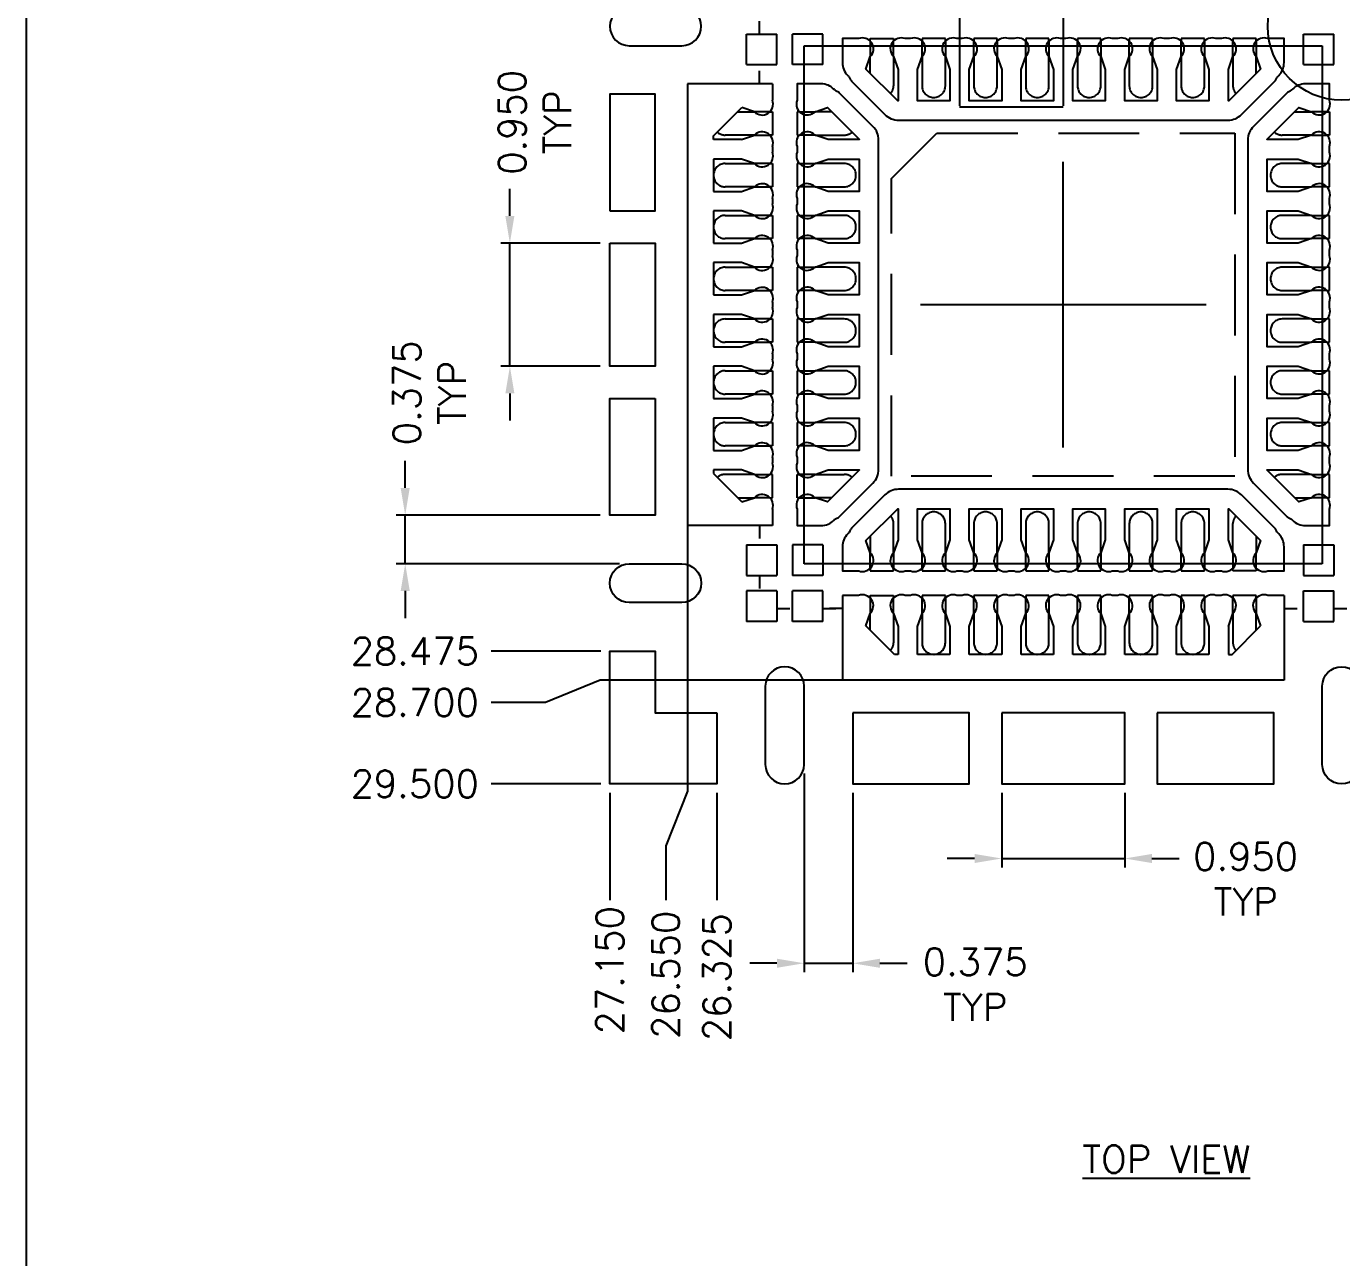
# Model space of a CAD drawing. Extents: x -140 to 1972, y -487 to -95.
# Drawn here: x 1885.53 to 1895.69, y -271.75 to -262.24 of the extents above; entities that cross this region are included whole.
import ezdxf

# ---------------------------------------------------------------- set-up
doc = ezdxf.new("R2010")
doc.units = 0
doc.header["$LTSCALE"] = 5
doc.header["$MEASUREMENT"] = 0
doc.linetypes.add('CENTER', pattern=[2, 1.25, -0.25, 0.25, -0.25])
doc.linetypes.add('HIDDEN', pattern=[0.375, 0.25, -0.125])
doc.layers.get('0').update_dxf_attribs({"linetype": 'CONTINUOUS'})
for name, color, linetype in [('1', 7, 'CONTINUOUS'), ('1D', 4, 'CONTINUOUS'), ('2D', 4, 'CONTINUOUS')]:
    doc.layers.add(name, color=color, linetype=linetype)
doc.styles.get("Standard").update_dxf_attribs({"font": 'romans.shx', "bigfont": 'bigfont.shx'})

msp = doc.modelspace()

# ---------------------------------------------------------------- linework, layer by layer
for p, q in [((1891.092, -266.598, -0.029), (1891.092, -266.833, -0.029)), ((1891.327, -266.598, -0.029), (1891.092, -266.598, -0.029)), ((1891.327, -266.598, -0.029), (1891.327, -266.833, -0.029)), ((1891.327, -266.833, -0.029), (1891.092, -266.833, -0.029))]:
    msp.add_line(p, q)
at = {"layer": '1'}
for p, q in [((1891.092, -262.298, -0.029), (1891.327, -262.298, -0.029)), ((1891.092, -262.533, -0.029), (1891.092, -262.298, -0.029)), ((1891.327, -262.533, -0.029), (1891.327, -262.298, -0.029)), ((1891.447, -262.533, -0.029), (1891.447, -262.298, -0.029)), ((1891.682, -262.298, -0.029), (1891.447, -262.298, -0.029)), ((1891.682, -262.533, -0.029), (1891.682, -262.298, -0.029)), ((1895.392, -262.298, -0.029), (1895.627, -262.298, -0.029)), ((1895.392, -262.533, -0.029), (1895.392, -262.298, -0.029)), ((1895.627, -262.533, -0.029), (1895.627, -262.298, -0.029)), ((1892.047, -262.352, -0.029), (1892.047, -262.472, -0.029)), ((1892.227, -262.472, -0.029), (1892.227, -262.352, -0.029)), ((1892.447, -262.472, -0.029), (1892.447, -262.352, -0.029)), ((1892.627, -262.352, -0.029), (1892.627, -262.472, -0.029)), ((1892.847, -262.472, -0.029), (1892.847, -262.352, -0.029)), ((1893.027, -262.352, -0.029), (1893.027, -262.472, -0.029)), ((1893.247, -262.472, -0.029), (1893.247, -262.352, -0.029)), ((1893.427, -262.352, -0.029), (1893.427, -262.472, -0.029)), ((1893.647, -262.472, -0.029), (1893.647, -262.352, -0.029)), ((1893.827, -262.352, -0.029), (1893.827, -262.472, -0.029)), ((1894.047, -262.472, -0.029), (1894.047, -262.352, -0.029)), ((1894.227, -262.352, -0.029), (1894.227, -262.472, -0.029)), ((1894.447, -262.472, -0.029), (1894.447, -262.352, -0.029)), ((1894.627, -262.352, -0.029), (1894.627, -262.472, -0.029)), ((1894.847, -262.472, -0.029), (1894.847, -262.352, -0.029)), ((1895.027, -262.352, -0.029), (1895.027, -262.472, -0.029)), ((1891.092, -262.533, -0.029), (1891.327, -262.533, -0.029)), ((1891.682, -262.533, -0.029), (1891.447, -262.533, -0.029)), ((1895.392, -262.533, -0.029), (1895.627, -262.533, -0.029)), ((1891.292, -262.683, -0.029), (1891.292, -262.809, -0.029)), ((1890.837, -263.085, -0.029), (1891.057, -262.865, -0.029)), ((1891.153, -262.898, -0.029), (1891.057, -262.865, -0.029)), ((1891.273, -262.898, -0.029), (1891.153, -262.898, -0.029)), ((1891.501, -262.898, -0.029), (1891.621, -262.898, -0.029)), ((1895.573, -262.898, -0.029), (1895.453, -262.898, -0.029)), ((1891.052, -263.113, -0.029), (1890.837, -263.113, -0.029)), ((1891.052, -263.113, -0.029), (1891.153, -263.078, -0.029)), ((1891.153, -263.078, -0.029), (1891.273, -263.078, -0.029)), ((1891.621, -263.078, -0.029), (1891.501, -263.078, -0.029)), ((1895.453, -263.078, -0.029), (1895.573, -263.078, -0.029)), ((1891.292, -263.167, -0.029), (1891.292, -263.209, -0.029)), ((1891.052, -263.263, -0.029), (1890.837, -263.263, -0.029)), ((1891.153, -263.298, -0.029), (1891.052, -263.263, -0.029)), ((1891.273, -263.298, -0.029), (1891.153, -263.298, -0.029)), ((1891.501, -263.298, -0.029), (1891.621, -263.298, -0.029)), ((1895.453, -263.298, -0.029), (1895.573, -263.298, -0.029)), ((1890.837, -263.513, -0.029), (1891.052, -263.513, -0.029)), ((1891.052, -263.513, -0.029), (1891.153, -263.478, -0.029)), ((1891.153, -263.478, -0.029), (1891.273, -263.478, -0.029)), ((1891.621, -263.478, -0.029), (1891.501, -263.478, -0.029)), ((1895.573, -263.478, -0.029), (1895.453, -263.478, -0.029)), ((1891.292, -263.567, -0.029), (1891.292, -263.609, -0.029)), ((1891.052, -263.663, -0.029), (1890.837, -263.663, -0.029)), ((1891.153, -263.698, -0.029), (1891.052, -263.663, -0.029)), ((1891.273, -263.698, -0.029), (1891.153, -263.698, -0.029)), ((1891.501, -263.698, -0.029), (1891.621, -263.698, -0.029)), ((1895.453, -263.698, -0.029), (1895.573, -263.698, -0.029)), ((1890.837, -263.913, -0.029), (1891.052, -263.913, -0.029)), ((1891.052, -263.913, -0.029), (1891.153, -263.878, -0.029)), ((1891.153, -263.878, -0.029), (1891.273, -263.878, -0.029)), ((1891.621, -263.878, -0.029), (1891.501, -263.878, -0.029)), ((1895.573, -263.878, -0.029), (1895.453, -263.878, -0.029)), ((1891.292, -263.967, -0.029), (1891.292, -264.009, -0.029)), ((1891.052, -264.063, -0.029), (1890.837, -264.063, -0.029)), ((1891.153, -264.098, -0.029), (1891.052, -264.063, -0.029)), ((1891.273, -264.098, -0.029), (1891.153, -264.098, -0.029)), ((1891.501, -264.098, -0.029), (1891.621, -264.098, -0.029)), ((1895.453, -264.098, -0.029), (1895.573, -264.098, -0.029)), ((1890.837, -264.313, -0.029), (1891.052, -264.313, -0.029)), ((1891.052, -264.313, -0.029), (1891.153, -264.278, -0.029)), ((1891.153, -264.278, -0.029), (1891.273, -264.278, -0.029)), ((1891.621, -264.278, -0.029), (1891.501, -264.278, -0.029)), ((1895.573, -264.278, -0.029), (1895.453, -264.278, -0.029)), ((1891.292, -264.367, -0.029), (1891.292, -264.409, -0.029)), ((1891.052, -264.463, -0.029), (1890.837, -264.463, -0.029)), ((1891.153, -264.498, -0.029), (1891.052, -264.463, -0.029)), ((1891.273, -264.498, -0.029), (1891.153, -264.498, -0.029)), ((1891.501, -264.498, -0.029), (1891.621, -264.498, -0.029)), ((1895.453, -264.498, -0.029), (1895.573, -264.498, -0.029)), ((1890.837, -264.713, -0.029), (1891.052, -264.713, -0.029)), ((1891.052, -264.713, -0.029), (1891.153, -264.678, -0.029)), ((1891.153, -264.678, -0.029), (1891.273, -264.678, -0.029)), ((1891.621, -264.678, -0.029), (1891.501, -264.678, -0.029)), ((1895.573, -264.678, -0.029), (1895.453, -264.678, -0.029)), ((1891.292, -264.767, -0.029), (1891.292, -264.809, -0.029)), ((1891.052, -264.863, -0.029), (1890.837, -264.863, -0.029)), ((1891.153, -264.898, -0.029), (1891.052, -264.863, -0.029)), ((1891.273, -264.898, -0.029), (1891.153, -264.898, -0.029)), ((1891.501, -264.898, -0.029), (1891.621, -264.898, -0.029)), ((1895.453, -264.898, -0.029), (1895.573, -264.898, -0.029)), ((1890.837, -265.113, -0.029), (1891.052, -265.113, -0.029)), ((1891.052, -265.113, -0.029), (1891.153, -265.078, -0.029)), ((1891.153, -265.078, -0.029), (1891.273, -265.078, -0.029)), ((1891.621, -265.078, -0.029), (1891.501, -265.078, -0.029)), ((1895.573, -265.078, -0.029), (1895.453, -265.078, -0.029)), ((1891.292, -265.167, -0.029), (1891.292, -265.209, -0.029)), ((1891.052, -265.263, -0.029), (1890.837, -265.263, -0.029)), ((1891.153, -265.298, -0.029), (1891.052, -265.263, -0.029)), ((1891.273, -265.298, -0.029), (1891.153, -265.298, -0.029)), ((1891.501, -265.298, -0.029), (1891.621, -265.298, -0.029)), ((1895.453, -265.298, -0.029), (1895.573, -265.298, -0.029)), ((1890.837, -265.513, -0.029), (1891.052, -265.513, -0.029)), ((1891.052, -265.513, -0.029), (1891.153, -265.478, -0.029)), ((1891.153, -265.478, -0.029), (1891.273, -265.478, -0.029)), ((1891.621, -265.478, -0.029), (1891.501, -265.478, -0.029)), ((1895.573, -265.478, -0.029), (1895.453, -265.478, -0.029)), ((1891.292, -265.567, -0.029), (1891.292, -265.609, -0.029)), ((1891.052, -265.663, -0.029), (1890.837, -265.663, -0.029)), ((1890.837, -265.691, -0.029), (1891.057, -265.911, -0.029)), ((1891.153, -265.698, -0.029), (1891.052, -265.663, -0.029)), ((1891.153, -265.698, -0.029), (1891.273, -265.698, -0.029)), ((1891.621, -265.698, -0.029), (1891.501, -265.698, -0.029)), ((1895.453, -265.698, -0.029), (1895.573, -265.698, -0.029)), ((1891.057, -265.911, -0.029), (1891.153, -265.878, -0.029)), ((1891.273, -265.878, -0.029), (1891.153, -265.878, -0.029)), ((1891.501, -265.878, -0.029), (1891.621, -265.878, -0.029)), ((1895.573, -265.878, -0.029), (1895.453, -265.878, -0.029)), ((1891.292, -265.967, -0.029), (1891.292, -266.093, -0.029)), ((1891.092, -266.243, -0.029), (1891.327, -266.243, -0.029)), ((1891.092, -266.243, -0.029), (1891.092, -266.478, -0.029)), ((1891.327, -266.243, -0.029), (1891.327, -266.478, -0.029)), ((1891.447, -266.243, -0.029), (1891.447, -266.478, -0.029)), ((1891.682, -266.243, -0.029), (1891.447, -266.243, -0.029)), ((1891.682, -266.243, -0.029), (1891.682, -266.478, -0.029)), ((1895.392, -266.243, -0.029), (1895.627, -266.243, -0.029)), ((1895.392, -266.243, -0.029), (1895.392, -266.478, -0.029)), ((1895.627, -266.243, -0.029), (1895.627, -266.478, -0.029)), ((1892.047, -266.424, -0.029), (1892.047, -266.304, -0.029)), ((1892.227, -266.304, -0.029), (1892.227, -266.424, -0.029)), ((1892.447, -266.424, -0.029), (1892.447, -266.304, -0.029)), ((1892.627, -266.304, -0.029), (1892.627, -266.424, -0.029)), ((1892.847, -266.424, -0.029), (1892.847, -266.304, -0.029)), ((1893.027, -266.304, -0.029), (1893.027, -266.424, -0.029)), ((1893.247, -266.424, -0.029), (1893.247, -266.304, -0.029)), ((1893.427, -266.304, -0.029), (1893.427, -266.424, -0.029)), ((1893.647, -266.424, -0.029), (1893.647, -266.304, -0.029)), ((1893.827, -266.304, -0.029), (1893.827, -266.424, -0.029)), ((1894.047, -266.424, -0.029), (1894.047, -266.304, -0.029)), ((1894.227, -266.304, -0.029), (1894.227, -266.424, -0.029)), ((1894.447, -266.424, -0.029), (1894.447, -266.304, -0.029)), ((1894.627, -266.304, -0.029), (1894.627, -266.424, -0.029)), ((1894.847, -266.304, -0.029), (1894.847, -266.424, -0.029)), ((1895.027, -266.424, -0.029), (1895.027, -266.304, -0.029)), ((1891.092, -266.478, -0.029), (1891.327, -266.478, -0.029)), ((1891.682, -266.478, -0.029), (1891.447, -266.478, -0.029)), ((1895.392, -266.478, -0.029), (1895.627, -266.478, -0.029)), ((1891.447, -266.833, -0.029), (1891.447, -266.598, -0.029)), ((1891.682, -266.598, -0.029), (1891.447, -266.598, -0.029)), ((1891.682, -266.833, -0.029), (1891.682, -266.598, -0.029)), ((1891.958, -266.633, -0.029), (1891.832, -266.633, -0.029)), ((1892.047, -266.652, -0.029), (1892.047, -266.772, -0.029)), ((1892.227, -266.772, -0.029), (1892.227, -266.652, -0.029)), ((1892.358, -266.633, -0.029), (1892.316, -266.633, -0.029)), ((1892.447, -266.772, -0.029), (1892.447, -266.652, -0.029)), ((1892.627, -266.652, -0.029), (1892.627, -266.772, -0.029)), ((1892.758, -266.633, -0.029), (1892.716, -266.633, -0.029)), ((1892.847, -266.772, -0.029), (1892.847, -266.652, -0.029)), ((1893.027, -266.652, -0.029), (1893.027, -266.772, -0.029)), ((1893.158, -266.633, -0.029), (1893.116, -266.633, -0.029)), ((1893.247, -266.772, -0.029), (1893.247, -266.652, -0.029)), ((1893.427, -266.652, -0.029), (1893.427, -266.772, -0.029)), ((1893.558, -266.633, -0.029), (1893.516, -266.633, -0.029)), ((1893.647, -266.772, -0.029), (1893.647, -266.652, -0.029)), ((1893.827, -266.652, -0.029), (1893.827, -266.772, -0.029)), ((1893.958, -266.633, -0.029), (1893.916, -266.633, -0.029)), ((1894.047, -266.772, -0.029), (1894.047, -266.652, -0.029)), ((1894.227, -266.652, -0.029), (1894.227, -266.772, -0.029)), ((1894.358, -266.633, -0.029), (1894.316, -266.633, -0.029)), ((1894.447, -266.772, -0.029), (1894.447, -266.652, -0.029)), ((1894.627, -266.652, -0.029), (1894.627, -266.772, -0.029)), ((1894.758, -266.633, -0.029), (1894.716, -266.633, -0.029)), ((1894.847, -266.772, -0.029), (1894.847, -266.652, -0.029)), ((1895.027, -266.652, -0.029), (1895.027, -266.772, -0.029)), ((1895.242, -266.633, -0.029), (1895.116, -266.633, -0.029)), ((1895.392, -266.598, -0.029), (1895.627, -266.598, -0.029)), ((1895.392, -266.833, -0.029), (1895.392, -266.598, -0.029)), ((1895.627, -266.833, -0.029), (1895.627, -266.598, -0.029)), ((1892.014, -266.868, -0.029), (1892.047, -266.772, -0.029)), ((1892.227, -266.772, -0.029), (1892.262, -266.873, -0.029)), ((1892.412, -266.873, -0.029), (1892.447, -266.772, -0.029)), ((1892.627, -266.772, -0.029), (1892.662, -266.873, -0.029)), ((1892.812, -266.873, -0.029), (1892.847, -266.772, -0.029)), ((1893.027, -266.772, -0.029), (1893.062, -266.873, -0.029)), ((1893.212, -266.873, -0.029), (1893.247, -266.772, -0.029)), ((1893.427, -266.772, -0.029), (1893.462, -266.873, -0.029)), ((1893.612, -266.873, -0.029), (1893.647, -266.772, -0.029)), ((1893.827, -266.772, -0.029), (1893.862, -266.873, -0.029)), ((1894.012, -266.873, -0.029), (1894.047, -266.772, -0.029)), ((1894.227, -266.772, -0.029), (1894.262, -266.873, -0.029)), ((1894.412, -266.873, -0.029), (1894.447, -266.772, -0.029)), ((1894.627, -266.772, -0.029), (1894.662, -266.873, -0.029)), ((1894.812, -266.873, -0.029), (1894.847, -266.772, -0.029)), ((1895.027, -266.772, -0.029), (1895.06, -266.868, -0.029)), ((1891.682, -266.833, -0.029), (1891.447, -266.833, -0.029)), ((1892.234, -267.088, -0.029), (1892.014, -266.868, -0.029)), ((1892.262, -266.873, -0.029), (1892.262, -267.088, -0.029)), ((1892.412, -267.088, -0.029), (1892.412, -266.873, -0.029)), ((1892.662, -266.873, -0.029), (1892.662, -267.088, -0.029)), ((1892.812, -267.088, -0.029), (1892.812, -266.873, -0.029)), ((1893.062, -266.873, -0.029), (1893.062, -267.088, -0.029)), ((1893.212, -267.088, -0.029), (1893.212, -266.873, -0.029)), ((1893.462, -266.873, -0.029), (1893.462, -267.088, -0.029)), ((1893.612, -267.088, -0.029), (1893.612, -266.873, -0.029)), ((1893.862, -266.873, -0.029), (1893.862, -267.088, -0.029)), ((1894.012, -267.088, -0.029), (1894.012, -266.873, -0.029)), ((1894.262, -266.873, -0.029), (1894.262, -267.088, -0.029)), ((1894.412, -267.088, -0.029), (1894.412, -266.873, -0.029)), ((1894.662, -266.873, -0.029), (1894.662, -267.088, -0.029)), ((1894.812, -266.873, -0.029), (1894.812, -267.088, -0.029)), ((1894.84, -267.088, -0.029), (1895.06, -266.868, -0.029)), ((1895.392, -266.833, -0.029), (1895.627, -266.833, -0.029))]:
    msp.add_line(p, q, dxfattribs=at)
at = {"layer": '1', "color": 7}
for p, q in [((1890.637, -262.683, -0.029), (1890.637, -266.093, -0.029)), ((1891.292, -262.683, -0.029), (1890.637, -262.683, -0.029)), ((1890.837, -263.113, -0.029), (1890.837, -263.085, -0.029)), ((1890.837, -263.263, -0.029), (1890.837, -263.513, -0.029)), ((1890.837, -263.663, -0.029), (1890.837, -263.913, -0.029)), ((1890.837, -264.063, -0.029), (1890.837, -264.313, -0.029)), ((1890.837, -264.463, -0.029), (1890.837, -264.713, -0.029)), ((1890.837, -264.863, -0.029), (1890.837, -265.113, -0.029)), ((1890.837, -265.263, -0.029), (1890.837, -265.513, -0.029)), ((1890.837, -265.663, -0.029), (1890.837, -265.691, -0.029)), ((1891.292, -266.093, -0.029), (1890.637, -266.093, -0.029)), ((1891.832, -266.633, -0.029), (1891.832, -267.288, -0.029)), ((1895.242, -266.633, -0.029), (1895.242, -267.288, -0.029)), ((1892.262, -267.088, -0.029), (1892.234, -267.088, -0.029)), ((1892.662, -267.088, -0.029), (1892.412, -267.088, -0.029)), ((1893.062, -267.088, -0.029), (1892.812, -267.088, -0.029)), ((1893.462, -267.088, -0.029), (1893.212, -267.088, -0.029)), ((1893.862, -267.088, -0.029), (1893.612, -267.088, -0.029)), ((1894.262, -267.088, -0.029), (1894.012, -267.088, -0.029)), ((1894.662, -267.088, -0.029), (1894.412, -267.088, -0.029)), ((1894.812, -267.088, -0.029), (1894.84, -267.088, -0.029)), ((1895.242, -267.288, -0.029), (1891.832, -267.288, -0.029))]:
    msp.add_line(p, q, dxfattribs=at)
at = {"layer": '1', "ltscale": 10, "elevation": -0.029}
for points in [[(1890.592, -262.088), (1890.187, -262.088, 1), (1890.187, -262.388), (1890.592, -262.388, 1)], [(1890.592, -266.688), (1890.187, -266.688, -1), (1890.187, -266.388), (1890.592, -266.388, -1)], [(1891.237, -267.333), (1891.237, -267.938, 1), (1891.537, -267.938), (1891.537, -267.333, 1)], [(1895.837, -267.333), (1895.837, -267.938, -1), (1895.537, -267.938), (1895.537, -267.333, -1)]]:
    msp.add_lwpolyline(points, format="xyb", close=True, dxfattribs=at)
at = {"layer": '1', "elevation": -0.029}
for points in [[(1894.758, -262.333), (1894.716, -262.333, 0.807932), (1894.627, -262.472), (1894.662, -262.573), (1894.662, -262.813), (1894.412, -262.813), (1894.412, -262.573), (1894.447, -262.472, 0.807932), (1894.358, -262.333), (1894.316, -262.333, 0.807932), (1894.227, -262.472), (1894.262, -262.573), (1894.262, -262.813), (1894.012, -262.813), (1894.012, -262.573), (1894.047, -262.472, 0.807932), (1893.958, -262.333), (1893.916, -262.333, 0.807932), (1893.827, -262.472), (1893.862, -262.573), (1893.862, -262.813), (1893.612, -262.813), (1893.612, -262.573), (1893.647, -262.472, 0.807932), (1893.558, -262.333), (1893.516, -262.333, 0.807932), (1893.427, -262.472), (1893.462, -262.573), (1893.462, -262.813), (1893.212, -262.813), (1893.212, -262.573), (1893.247, -262.472, 0.807932), (1893.158, -262.333), (1893.116, -262.333, 0.807932), (1893.027, -262.472), (1893.062, -262.573), (1893.062, -262.813), (1892.812, -262.813), (1892.812, -262.573), (1892.847, -262.472, 0.807932), (1892.758, -262.333), (1892.716, -262.333, 0.807932), (1892.627, -262.472), (1892.662, -262.573), (1892.662, -262.813), (1892.412, -262.813), (1892.412, -262.573), (1892.447, -262.472, 0.807932), (1892.358, -262.333), (1892.316, -262.333, 0.807932), (1892.227, -262.472), (1892.262, -262.573), (1892.262, -262.813), (1892.259, -262.813), (1892.014, -262.568), (1892.047, -262.472, 0.807932), (1891.958, -262.333), (1891.832, -262.333), (1891.832, -262.519, 0.198912), (1891.873, -262.618), (1891.876, -262.621, -0.103148), (1891.889, -262.642, 0.103148), (1891.903, -262.662), (1892.16, -262.919, 0.198912), (1892.266, -262.963), (1894.808, -262.963, 0.198912), (1894.914, -262.919), (1895.171, -262.662, 0.103148), (1895.184, -262.642, -0.103148), (1895.198, -262.621), (1895.201, -262.618, 0.198912), (1895.242, -262.519), (1895.242, -262.333), (1895.116, -262.333, 0.807932), (1895.027, -262.472), (1895.06, -262.568), (1894.815, -262.813), (1894.812, -262.813), (1894.812, -262.573), (1894.847, -262.472, 0.807932)], [(1891.482, -263.167), (1891.482, -263.209, 0.807932), (1891.621, -263.298), (1891.722, -263.263), (1891.962, -263.263), (1891.962, -263.513), (1891.722, -263.513), (1891.621, -263.478, 0.807932), (1891.482, -263.567), (1891.482, -263.609, 0.807932), (1891.621, -263.698), (1891.722, -263.663), (1891.962, -263.663), (1891.962, -263.913), (1891.722, -263.913), (1891.621, -263.878, 0.807932), (1891.482, -263.967), (1891.482, -264.009, 0.807932), (1891.621, -264.098), (1891.722, -264.063), (1891.962, -264.063), (1891.962, -264.313), (1891.722, -264.313), (1891.621, -264.278, 0.807932), (1891.482, -264.367), (1891.482, -264.409, 0.807932), (1891.621, -264.498), (1891.722, -264.463), (1891.962, -264.463), (1891.962, -264.713), (1891.722, -264.713), (1891.621, -264.678, 0.807932), (1891.482, -264.767), (1891.482, -264.809, 0.807932), (1891.621, -264.898), (1891.722, -264.863), (1891.962, -264.863), (1891.962, -265.113), (1891.722, -265.113), (1891.621, -265.078, 0.807932), (1891.482, -265.167), (1891.482, -265.209, 0.807932), (1891.621, -265.298), (1891.722, -265.263), (1891.962, -265.263), (1891.962, -265.513), (1891.722, -265.513), (1891.621, -265.478, 0.807932), (1891.482, -265.567), (1891.482, -265.609, 0.807932), (1891.621, -265.698), (1891.722, -265.663), (1891.962, -265.663), (1891.962, -265.666), (1891.716, -265.911), (1891.621, -265.878, 0.807932), (1891.482, -265.967), (1891.482, -266.093), (1891.668, -266.093, 0.198912), (1891.767, -266.052), (1891.77, -266.049, -0.103148), (1891.79, -266.036, 0.103148), (1891.811, -266.023), (1892.068, -265.765, 0.198912), (1892.112, -265.659), (1892.112, -263.117, 0.198912), (1892.068, -263.011), (1891.811, -262.754, 0.103148), (1891.79, -262.741, -0.103148), (1891.77, -262.727), (1891.767, -262.724, 0.198912), (1891.668, -262.683), (1891.482, -262.683), (1891.482, -262.809, 0.807932), (1891.621, -262.898), (1891.716, -262.865), (1891.962, -263.11), (1891.962, -263.113), (1891.722, -263.113), (1891.621, -263.078, 0.807932)], [(1895.592, -265.609), (1895.592, -265.567, 0.807932), (1895.453, -265.478), (1895.352, -265.513), (1895.112, -265.513), (1895.112, -265.263), (1895.352, -265.263), (1895.453, -265.298, 0.807932), (1895.592, -265.209), (1895.592, -265.167, 0.807932), (1895.453, -265.078), (1895.352, -265.113), (1895.112, -265.113), (1895.112, -264.863), (1895.352, -264.863), (1895.453, -264.898, 0.807932), (1895.592, -264.809), (1895.592, -264.767, 0.807932), (1895.453, -264.678), (1895.352, -264.713), (1895.112, -264.713), (1895.112, -264.463), (1895.352, -264.463), (1895.453, -264.498, 0.807932), (1895.592, -264.409), (1895.592, -264.367, 0.807932), (1895.453, -264.278), (1895.352, -264.313), (1895.112, -264.313), (1895.112, -264.063), (1895.352, -264.063), (1895.453, -264.098, 0.807932), (1895.592, -264.009), (1895.592, -263.967, 0.807932), (1895.453, -263.878), (1895.352, -263.913), (1895.112, -263.913), (1895.112, -263.663), (1895.352, -263.663), (1895.453, -263.698, 0.807932), (1895.592, -263.609), (1895.592, -263.567, 0.807932), (1895.453, -263.478), (1895.352, -263.513), (1895.112, -263.513), (1895.112, -263.263), (1895.352, -263.263), (1895.453, -263.298, 0.807932), (1895.592, -263.209), (1895.592, -263.167, 0.807932), (1895.453, -263.078), (1895.352, -263.113), (1895.112, -263.113), (1895.112, -263.11), (1895.357, -262.865), (1895.453, -262.898, 0.807932), (1895.592, -262.809), (1895.592, -262.683), (1895.406, -262.683, 0.198912), (1895.307, -262.724), (1895.304, -262.727, -0.103148), (1895.283, -262.741, 0.103148), (1895.263, -262.754), (1895.006, -263.011, 0.198912), (1894.962, -263.117), (1894.962, -265.659, 0.198912), (1895.006, -265.765), (1895.263, -266.023, 0.103148), (1895.283, -266.036, -0.103148), (1895.304, -266.049), (1895.307, -266.052, 0.198912), (1895.406, -266.093), (1895.592, -266.093), (1895.592, -265.967, 0.807932), (1895.453, -265.878), (1895.357, -265.911), (1895.112, -265.666), (1895.112, -265.663), (1895.352, -265.663), (1895.453, -265.698, 0.807932)], [(1892.316, -266.443), (1892.358, -266.443, 0.807932), (1892.447, -266.304), (1892.412, -266.203), (1892.412, -265.963), (1892.662, -265.963), (1892.662, -266.203), (1892.627, -266.304, 0.807932), (1892.716, -266.443), (1892.758, -266.443, 0.807932), (1892.847, -266.304), (1892.812, -266.203), (1892.812, -265.963), (1893.062, -265.963), (1893.062, -266.203), (1893.027, -266.304, 0.807932), (1893.116, -266.443), (1893.158, -266.443, 0.807932), (1893.247, -266.304), (1893.212, -266.203), (1893.212, -265.963), (1893.462, -265.963), (1893.462, -266.203), (1893.427, -266.304, 0.807932), (1893.516, -266.443), (1893.558, -266.443, 0.807932), (1893.647, -266.304), (1893.612, -266.203), (1893.612, -265.963), (1893.862, -265.963), (1893.862, -266.203), (1893.827, -266.304, 0.807932), (1893.916, -266.443), (1893.958, -266.443, 0.807932), (1894.047, -266.304), (1894.012, -266.203), (1894.012, -265.963), (1894.262, -265.963), (1894.262, -266.203), (1894.227, -266.304, 0.807932), (1894.316, -266.443), (1894.358, -266.443, 0.807932), (1894.447, -266.304), (1894.412, -266.203), (1894.412, -265.963), (1894.662, -265.963), (1894.662, -266.203), (1894.627, -266.304, 0.807932), (1894.716, -266.443), (1894.758, -266.443, 0.807932), (1894.847, -266.304), (1894.812, -266.203), (1894.812, -265.963), (1894.815, -265.963), (1895.06, -266.209), (1895.027, -266.304, 0.807932), (1895.116, -266.443), (1895.242, -266.443), (1895.242, -266.257, 0.198912), (1895.201, -266.158), (1895.198, -266.155, -0.103148), (1895.184, -266.135, 0.103148), (1895.171, -266.114), (1894.914, -265.857, 0.198912), (1894.808, -265.813), (1892.266, -265.813, 0.198912), (1892.16, -265.857), (1891.903, -266.114, 0.103148), (1891.889, -266.135, -0.103148), (1891.876, -266.155), (1891.873, -266.158, 0.198912), (1891.832, -266.257), (1891.832, -266.443), (1891.958, -266.443, 0.807932), (1892.047, -266.304), (1892.014, -266.209), (1892.259, -265.963), (1892.262, -265.963), (1892.262, -266.203), (1892.227, -266.304, 0.807932)]]:
    msp.add_lwpolyline(points, format="xyb", close=True, dxfattribs=at)
at = {"layer": '1', "ltscale": 10, "elevation": -0.029}
for points in [[(1890.037, -263.663), (1890.387, -263.663), (1890.387, -262.763), (1890.037, -262.763)], [(1890.037, -263.913), (1890.387, -263.913), (1890.387, -264.863), (1890.037, -264.863)], [(1890.387, -265.113), (1890.387, -266.013), (1890.037, -266.013), (1890.037, -265.113)], [(1891.912, -267.538), (1891.912, -268.088), (1892.812, -268.088), (1892.812, -267.538)], [(1893.062, -267.538), (1893.062, -268.088), (1894.012, -268.088), (1894.012, -267.538)], [(1894.262, -267.538), (1894.262, -268.088), (1895.162, -268.088), (1895.162, -267.538)]]:
    msp.add_lwpolyline(points, close=True, dxfattribs=at)
at = {"layer": '1', "elevation": -0.029}
msp.add_lwpolyline([(1890.862, -267.538), (1890.862, -268.088), (1890.037, -268.088), (1890.037, -267.063), (1890.387, -267.063), (1890.387, -267.538)], close=True, dxfattribs=at)
at = {"layer": '1'}
for centre, start, end in [((1891.213, -262.839, -0.029), 224.7159, 20.4592), ((1891.213, -263.138, -0.029), 339.5408, 135.2841), ((1891.213, -263.239, -0.029), 224.7159, 20.4592), ((1891.213, -263.538, -0.029), 339.5408, 135.2841), ((1891.213, -263.639, -0.029), 224.7159, 20.4592), ((1891.213, -263.938, -0.029), 339.5408, 135.2841), ((1891.213, -264.039, -0.029), 224.7159, 20.4592), ((1891.213, -264.338, -0.029), 339.5408, 135.2841), ((1891.213, -264.439, -0.029), 224.7159, 20.4592), ((1891.213, -264.738, -0.029), 339.5408, 135.2841), ((1891.213, -264.839, -0.029), 224.7159, 20.4592), ((1891.213, -265.138, -0.029), 339.5408, 135.2841), ((1891.213, -265.239, -0.029), 224.7159, 20.4592), ((1891.213, -265.538, -0.029), 339.5408, 135.2841), ((1891.213, -265.639, -0.029), 224.7159, 20.4592), ((1891.213, -265.938, -0.029), 339.5408, 135.2841), ((1891.987, -266.712, -0.029), 314.7159, 110.4592), ((1892.286, -266.712, -0.029), 69.5408, 225.2841), ((1892.387, -266.712, -0.029), 314.7159, 110.4592), ((1892.686, -266.712, -0.029), 69.5408, 225.2841), ((1892.787, -266.712, -0.029), 314.7159, 110.4592), ((1893.086, -266.712, -0.029), 69.5408, 225.2841), ((1893.187, -266.712, -0.029), 314.7159, 110.4592), ((1893.486, -266.712, -0.029), 69.5408, 225.2841), ((1893.587, -266.712, -0.029), 314.7159, 110.4592), ((1893.886, -266.712, -0.029), 69.5408, 225.2841), ((1893.987, -266.712, -0.029), 314.7159, 110.4592), ((1894.286, -266.712, -0.029), 69.5408, 225.2841), ((1894.387, -266.712, -0.029), 314.7159, 110.4592), ((1894.686, -266.712, -0.029), 69.5408, 225.2841), ((1894.787, -266.712, -0.029), 314.7159, 110.4592), ((1895.086, -266.712, -0.029), 69.5408, 225.2841)]:
    msp.add_arc(centre, 0.0843, start, end, dxfattribs=at)
at = {"layer": '1D', "linetype": 'HIDDEN', "ltscale": 0.08}
for p, q in [((1891.192, -262.298, -0.029), (1891.192, -262.178, -0.029)), ((1891.192, -262.683, -0.029), (1891.192, -262.533, -0.029)), ((1891.192, -266.093, -0.029), (1891.192, -266.243, -0.029)), ((1891.192, -266.478, -0.029), (1891.192, -266.598, -0.029)), ((1891.327, -266.733, -0.029), (1891.447, -266.733, -0.029)), ((1891.832, -266.733, -0.029), (1891.682, -266.733, -0.029)), ((1891.682, -266.733, -0.029), (1891.832, -266.733, -0.029)), ((1895.242, -266.733, -0.029), (1895.392, -266.733, -0.029)), ((1895.627, -266.733, -0.029), (1895.747, -266.733, -0.029))]:
    msp.add_line(p, q, dxfattribs=at)
at = {"layer": '1D', "color": 2, "linetype": 'CENTER', "ltscale": 0.8}
for p, q in [((1891.537, -266.388, -0.029), (1891.537, -262.388, -0.029)), ((1891.537, -262.388, -0.029), (1895.537, -262.388, -0.029)), ((1895.537, -262.388, -0.029), (1895.537, -266.388, -0.029)), ((1895.537, -266.388, -0.029), (1891.537, -266.388, -0.029))]:
    msp.add_line(p, q, dxfattribs=at)
at = {"layer": '1D', "linetype": 'HIDDEN', "ltscale": 0.3, "elevation": -0.029}
for points in [[(1892.047, -262.352), (1892.047, -262.333), (1892.227, -262.333), (1892.227, -262.352)], [(1892.627, -262.352), (1892.627, -262.333), (1892.447, -262.333), (1892.447, -262.352)], [(1893.027, -262.352), (1893.027, -262.333), (1892.847, -262.333), (1892.847, -262.352)], [(1893.427, -262.352), (1893.427, -262.333), (1893.247, -262.333), (1893.247, -262.352)], [(1893.827, -262.352), (1893.827, -262.333), (1893.647, -262.333), (1893.647, -262.352)], [(1894.227, -262.352), (1894.227, -262.333), (1894.047, -262.333), (1894.047, -262.352)], [(1894.627, -262.352), (1894.627, -262.333), (1894.447, -262.333), (1894.447, -262.352)], [(1895.027, -262.352), (1895.027, -262.333), (1894.847, -262.333), (1894.847, -262.352)], [(1892.047, -262.601), (1892.047, -262.472)], [(1895.027, -262.601), (1895.027, -262.472)], [(1891.024, -262.898), (1891.153, -262.898)], [(1891.273, -262.898), (1891.292, -262.898), (1891.292, -263.078), (1891.273, -263.078)], [(1891.501, -262.898), (1891.482, -262.898), (1891.482, -263.078), (1891.501, -263.078)], [(1891.75, -262.898), (1891.621, -262.898)], [(1895.324, -262.898), (1895.453, -262.898)], [(1895.573, -262.898), (1895.592, -262.898), (1895.592, -263.078), (1895.573, -263.078)], [(1891.273, -263.298), (1891.292, -263.298), (1891.292, -263.478), (1891.273, -263.478)], [(1891.501, -263.298), (1891.482, -263.298), (1891.482, -263.478), (1891.501, -263.478)], [(1895.573, -263.478), (1895.592, -263.478), (1895.592, -263.298), (1895.573, -263.298)], [(1891.273, -263.698), (1891.292, -263.698), (1891.292, -263.878), (1891.273, -263.878)], [(1891.501, -263.698), (1891.482, -263.698), (1891.482, -263.878), (1891.501, -263.878)], [(1895.573, -263.878), (1895.592, -263.878), (1895.592, -263.698), (1895.573, -263.698)], [(1891.273, -264.098), (1891.292, -264.098), (1891.292, -264.278), (1891.273, -264.278)], [(1891.501, -264.098), (1891.482, -264.098), (1891.482, -264.278), (1891.501, -264.278)], [(1895.573, -264.278), (1895.592, -264.278), (1895.592, -264.098), (1895.573, -264.098)], [(1891.273, -264.498), (1891.292, -264.498), (1891.292, -264.678), (1891.273, -264.678)], [(1891.501, -264.498), (1891.482, -264.498), (1891.482, -264.678), (1891.501, -264.678)], [(1895.573, -264.678), (1895.592, -264.678), (1895.592, -264.498), (1895.573, -264.498)], [(1891.273, -264.898), (1891.292, -264.898), (1891.292, -265.078), (1891.273, -265.078)], [(1891.501, -264.898), (1891.482, -264.898), (1891.482, -265.078), (1891.501, -265.078)], [(1895.573, -265.078), (1895.592, -265.078), (1895.592, -264.898), (1895.573, -264.898)], [(1891.273, -265.298), (1891.292, -265.298), (1891.292, -265.478), (1891.273, -265.478)], [(1891.501, -265.298), (1891.482, -265.298), (1891.482, -265.478), (1891.501, -265.478)], [(1895.573, -265.478), (1895.592, -265.478), (1895.592, -265.298), (1895.573, -265.298)], [(1891.273, -265.878), (1891.292, -265.878), (1891.292, -265.698), (1891.273, -265.698)], [(1891.501, -265.878), (1891.482, -265.878), (1891.482, -265.698), (1891.501, -265.698)], [(1895.573, -265.878), (1895.592, -265.878), (1895.592, -265.698), (1895.573, -265.698)], [(1891.024, -265.878), (1891.153, -265.878)], [(1891.75, -265.878), (1891.621, -265.878)], [(1895.324, -265.878), (1895.453, -265.878)], [(1892.047, -266.175), (1892.047, -266.304)], [(1895.027, -266.175), (1895.027, -266.304)], [(1892.047, -266.424), (1892.047, -266.443), (1892.227, -266.443), (1892.227, -266.424)], [(1892.447, -266.424), (1892.447, -266.443), (1892.627, -266.443), (1892.627, -266.424)], [(1892.847, -266.424), (1892.847, -266.443), (1893.027, -266.443), (1893.027, -266.424)], [(1893.247, -266.424), (1893.247, -266.443), (1893.427, -266.443), (1893.427, -266.424)], [(1893.647, -266.424), (1893.647, -266.443), (1893.827, -266.443), (1893.827, -266.424)], [(1894.047, -266.424), (1894.047, -266.443), (1894.227, -266.443), (1894.227, -266.424)], [(1894.447, -266.424), (1894.447, -266.443), (1894.627, -266.443), (1894.627, -266.424)], [(1895.027, -266.424), (1895.027, -266.443), (1894.847, -266.443), (1894.847, -266.424)], [(1892.047, -266.652), (1892.047, -266.633), (1892.227, -266.633), (1892.227, -266.652)], [(1892.627, -266.652), (1892.627, -266.633), (1892.447, -266.633), (1892.447, -266.652)], [(1893.027, -266.652), (1893.027, -266.633), (1892.847, -266.633), (1892.847, -266.652)], [(1893.427, -266.652), (1893.427, -266.633), (1893.247, -266.633), (1893.247, -266.652)], [(1893.827, -266.652), (1893.827, -266.633), (1893.647, -266.633), (1893.647, -266.652)], [(1894.227, -266.652), (1894.227, -266.633), (1894.047, -266.633), (1894.047, -266.652)], [(1894.627, -266.652), (1894.627, -266.633), (1894.447, -266.633), (1894.447, -266.652)], [(1895.027, -266.652), (1895.027, -266.633), (1894.847, -266.633), (1894.847, -266.652)], [(1892.047, -266.901), (1892.047, -266.772)], [(1895.027, -266.901), (1895.027, -266.772)]]:
    msp.add_lwpolyline(points, dxfattribs=at)
for points in [[(1892.227, -262.472), (1892.227, -262.698, -0.184483), (1892.204, -262.758, -0.175674)], [(1892.447, -262.472), (1892.447, -262.698, 1), (1892.627, -262.698), (1892.627, -262.472)], [(1892.847, -262.472), (1892.847, -262.698, 1), (1893.027, -262.698), (1893.027, -262.472)], [(1893.247, -262.472), (1893.247, -262.698, 1), (1893.427, -262.698), (1893.427, -262.472)], [(1893.647, -262.472), (1893.647, -262.698, 1), (1893.827, -262.698), (1893.827, -262.472)], [(1894.047, -262.472), (1894.047, -262.698, 1), (1894.227, -262.698), (1894.227, -262.472)], [(1894.447, -262.472), (1894.447, -262.698, 1), (1894.627, -262.698), (1894.627, -262.472)], [(1894.847, -262.472), (1894.847, -262.698, 0.184483), (1894.87, -262.758, 0.175674)], [(1891.153, -263.078), (1890.927, -263.078, -0.184483), (1890.867, -263.055, -0.175674)], [(1891.621, -263.078), (1891.847, -263.078, 0.184483), (1891.907, -263.055, 0.175674)], [(1895.453, -263.078), (1895.227, -263.078, -0.184483), (1895.167, -263.055, -0.175674)], [(1891.153, -263.478), (1890.927, -263.478, -1), (1890.927, -263.298), (1891.153, -263.298)], [(1891.621, -263.478), (1891.847, -263.478, 1), (1891.847, -263.298), (1891.621, -263.298)], [(1895.453, -263.298), (1895.227, -263.298, 1), (1895.227, -263.478), (1895.453, -263.478)], [(1891.153, -263.878), (1890.927, -263.878, -1), (1890.927, -263.698), (1891.153, -263.698)], [(1891.621, -263.878), (1891.847, -263.878, 1), (1891.847, -263.698), (1891.621, -263.698)], [(1895.453, -263.698), (1895.227, -263.698, 1), (1895.227, -263.878), (1895.453, -263.878)], [(1891.153, -264.278), (1890.927, -264.278, -1), (1890.927, -264.098), (1891.153, -264.098)], [(1891.621, -264.278), (1891.847, -264.278, 1), (1891.847, -264.098), (1891.621, -264.098)], [(1895.453, -264.098), (1895.227, -264.098, 1), (1895.227, -264.278), (1895.453, -264.278)], [(1891.153, -264.678), (1890.927, -264.678, -1), (1890.927, -264.498), (1891.153, -264.498)], [(1891.621, -264.678), (1891.847, -264.678, 1), (1891.847, -264.498), (1891.621, -264.498)], [(1895.453, -264.498), (1895.227, -264.498, 1), (1895.227, -264.678), (1895.453, -264.678)], [(1891.153, -265.078), (1890.927, -265.078, -1), (1890.927, -264.898), (1891.153, -264.898)], [(1891.621, -265.078), (1891.847, -265.078, 1), (1891.847, -264.898), (1891.621, -264.898)], [(1895.453, -264.898), (1895.227, -264.898, 1), (1895.227, -265.078), (1895.453, -265.078)], [(1891.153, -265.478), (1890.927, -265.478, -1), (1890.927, -265.298), (1891.153, -265.298)], [(1891.621, -265.478), (1891.847, -265.478, 1), (1891.847, -265.298), (1891.621, -265.298)], [(1895.453, -265.298), (1895.227, -265.298, 1), (1895.227, -265.478), (1895.453, -265.478)], [(1891.153, -265.698), (1890.927, -265.698, 0.184483), (1890.867, -265.721, 0.175674)], [(1891.621, -265.698), (1891.847, -265.698, -0.184483), (1891.907, -265.721, -0.175674)], [(1895.453, -265.698), (1895.227, -265.698, 0.184483), (1895.167, -265.721, 0.175674)], [(1892.227, -266.304), (1892.227, -266.078, 0.184483), (1892.204, -266.018, 0.175674)], [(1892.627, -266.304), (1892.627, -266.078, 1), (1892.447, -266.078), (1892.447, -266.304)], [(1893.027, -266.304), (1893.027, -266.078, 1), (1892.847, -266.078), (1892.847, -266.304)], [(1893.427, -266.304), (1893.427, -266.078, 1), (1893.247, -266.078), (1893.247, -266.304)], [(1893.827, -266.304), (1893.827, -266.078, 1), (1893.647, -266.078), (1893.647, -266.304)], [(1894.227, -266.304), (1894.227, -266.078, 1), (1894.047, -266.078), (1894.047, -266.304)], [(1894.627, -266.304), (1894.627, -266.078, 1), (1894.447, -266.078), (1894.447, -266.304)], [(1894.847, -266.304), (1894.847, -266.078, -0.184483), (1894.87, -266.018, -0.175674)], [(1892.227, -266.772), (1892.227, -266.998, -0.184483), (1892.204, -267.058, -0.175674)], [(1892.447, -266.772), (1892.447, -266.998, 1), (1892.627, -266.998), (1892.627, -266.772)], [(1892.847, -266.772), (1892.847, -266.998, 1), (1893.027, -266.998), (1893.027, -266.772)], [(1893.247, -266.772), (1893.247, -266.998, 1), (1893.427, -266.998), (1893.427, -266.772)], [(1893.647, -266.772), (1893.647, -266.998, 1), (1893.827, -266.998), (1893.827, -266.772)], [(1894.047, -266.772), (1894.047, -266.998, 1), (1894.227, -266.998), (1894.227, -266.772)], [(1894.447, -266.772), (1894.447, -266.998, 1), (1894.627, -266.998), (1894.627, -266.772)], [(1894.847, -266.772), (1894.847, -266.998, 0.184483), (1894.87, -267.058, 0.175674)]]:
    msp.add_lwpolyline(points, format="xyb", dxfattribs=at)
at = {"layer": '1D', "linetype": 'HIDDEN', "ltscale": 0.5, "elevation": -0.029}
msp.add_lwpolyline([(1894.862, -265.713), (1892.212, -265.713), (1892.212, -263.413), (1892.562, -263.063), (1894.862, -263.063)], close=True, dxfattribs=at)
at = {"layer": '1D', "color": 2, "linetype": 'CENTER', "ltscale": 0.8}
msp.add_circle((1895.687, -262.238, -0.029), 0.571, dxfattribs=at)
at = {"layer": '2D', "color": 2, "linetype": 'CENTER', "ltscale": 0.2}
for p, q in [((1892.736, -261.603, -0.029), (1892.736, -262.863, -0.029)), ((1893.537, -261.603, -0.029), (1893.537, -262.863, -0.029)), ((1893.537, -262.863, -0.029), (1892.736, -262.863, -0.029))]:
    msp.add_line(p, q, dxfattribs=at)
at = {"layer": '2D', "linetype": 'CENTER'}
for p, q in [((1893.537, -265.491, -0.029), (1893.537, -263.285, -0.029)), ((1894.64, -264.388, -0.029), (1892.434, -264.388, -0.029))]:
    msp.add_line(p, q, dxfattribs=at)
at = {"layer": '2D'}
for p, q in [((1889.265, -263.703, -0.029), (1889.265, -263.493, -0.029)), ((1889.962, -263.913, -0.029), (1889.195, -263.913, -0.029)), ((1889.265, -264.863, -0.029), (1889.265, -263.913, -0.029)), ((1889.962, -264.863, -0.029), (1889.195, -264.863, -0.029)), ((1889.265, -265.073, -0.029), (1889.265, -265.283, -0.029)), ((1888.457, -265.803, -0.029), (1888.457, -265.593, -0.029)), ((1889.962, -266.013, -0.029), (1888.387, -266.013, -0.029)), ((1888.457, -266.388, -0.029), (1888.457, -266.013, -0.029)), ((1890.637, -266.095, -0.029), (1890.637, -268.145, -0.029)), ((1890.112, -266.388, -0.029), (1888.387, -266.388, -0.029)), ((1888.457, -266.598, -0.029), (1888.457, -266.808, -0.029)), ((1889.967, -267.063, -0.029), (1889.121, -267.063, -0.029)), ((1889.961, -267.288, -0.029), (1889.541, -267.46, -0.029)), ((1891.842, -267.288, -0.029), (1889.961, -267.288, -0.029)), ((1889.541, -267.46, -0.029), (1889.121, -267.46, -0.029)), ((1889.967, -268.088, -0.029), (1889.121, -268.088, -0.029)), ((1891.537, -268.008, -0.029), (1891.537, -269.543, -0.029)), ((1890.037, -268.158, -0.029), (1890.037, -268.985, -0.029)), ((1890.637, -268.145, -0.029), (1890.468, -268.565, -0.029)), ((1890.862, -268.158, -0.029), (1890.862, -268.985, -0.029)), ((1891.912, -268.158, -0.029), (1891.912, -269.543, -0.029)), ((1893.062, -268.158, -0.029), (1893.062, -268.734, -0.029)), ((1894.012, -268.158, -0.029), (1894.012, -268.734, -0.029)), ((1890.468, -268.565, -0.029), (1890.468, -268.985, -0.029)), ((1892.852, -268.664, -0.029), (1892.642, -268.664, -0.029)), ((1893.062, -268.664, -0.029), (1894.012, -268.664, -0.029)), ((1894.222, -268.664, -0.029), (1894.432, -268.664, -0.029)), ((1891.327, -269.473, -0.029), (1891.117, -269.473, -0.029)), ((1891.537, -269.473, -0.029), (1891.912, -269.473, -0.029)), ((1892.122, -269.473, -0.029), (1892.332, -269.473, -0.029))]:
    msp.add_line(p, q, dxfattribs=at)
at = {"layer": '2D', "color": 7, "elevation": -0.029}
msp.add_lwpolyline([(1885.532, -255.328), (1903.726, -255.328), (1903.726, -283.945), (1885.532, -283.945)], close=True, dxfattribs=at)
at = {"layer": '2D'}
for points in [[(1889.3, -263.703, -0.029), (1889.23, -263.703, -0.029), (1889.265, -263.913, -0.029)], [(1889.3, -265.073, -0.029), (1889.23, -265.073, -0.029), (1889.265, -264.863, -0.029)], [(1888.492, -265.803, -0.029), (1888.422, -265.803, -0.029), (1888.457, -266.013, -0.029)], [(1888.492, -266.598, -0.029), (1888.422, -266.598, -0.029), (1888.457, -266.388, -0.029)], [(1892.852, -268.629, -0.029), (1892.852, -268.699, -0.029), (1893.062, -268.664, -0.029)], [(1894.222, -268.629, -0.029), (1894.222, -268.699, -0.029), (1894.012, -268.664, -0.029)], [(1891.327, -269.438, -0.029), (1891.327, -269.508, -0.029), (1891.537, -269.473, -0.029)], [(1892.122, -269.438, -0.029), (1892.122, -269.508, -0.029), (1891.912, -269.473, -0.029)]]:
    msp.add_solid(points, dxfattribs=at)

# ---------------------------------------------------------------- texts
at = {"layer": '2D', "char_height": 0.21, "attachment_point": 5, "rotation": 90}
for s, insert in [('\\A1;0.950\\PTYP', (1889.458, -262.98, -0.029)), ('\\A1;0.375\\PTYP', (1888.644, -265.068, -0.029)), ('\\A1;27.150', (1890.037, -269.527, -0.029)), ('\\A1;26.550', (1890.468, -269.562, -0.029)), ('\\A1;26.325', (1890.862, -269.58, -0.029))]:
    msp.add_mtext(s, dxfattribs=dict(at, insert=insert))
at = {"layer": '2D', "char_height": 0.21, "attachment_point": 5}
for s, insert in [('\\A1;28.475', (1888.531, -267.063, -0.029)), ('\\A1;28.700', (1888.531, -267.46, -0.029)), ('\\A1;29.500', (1888.531, -268.088, -0.029)), ('\\A1;0.950\\PTYP', (1894.945, -268.824, -0.029)), ('\\A1;0.375\\PTYP', (1892.857, -269.638, -0.029)), ('{\\LTOP VIEW}', (1894.333, -270.986, 0.039))]:
    msp.add_mtext(s, dxfattribs=dict(at, insert=insert))

doc.saveas('drawing.dxf')
